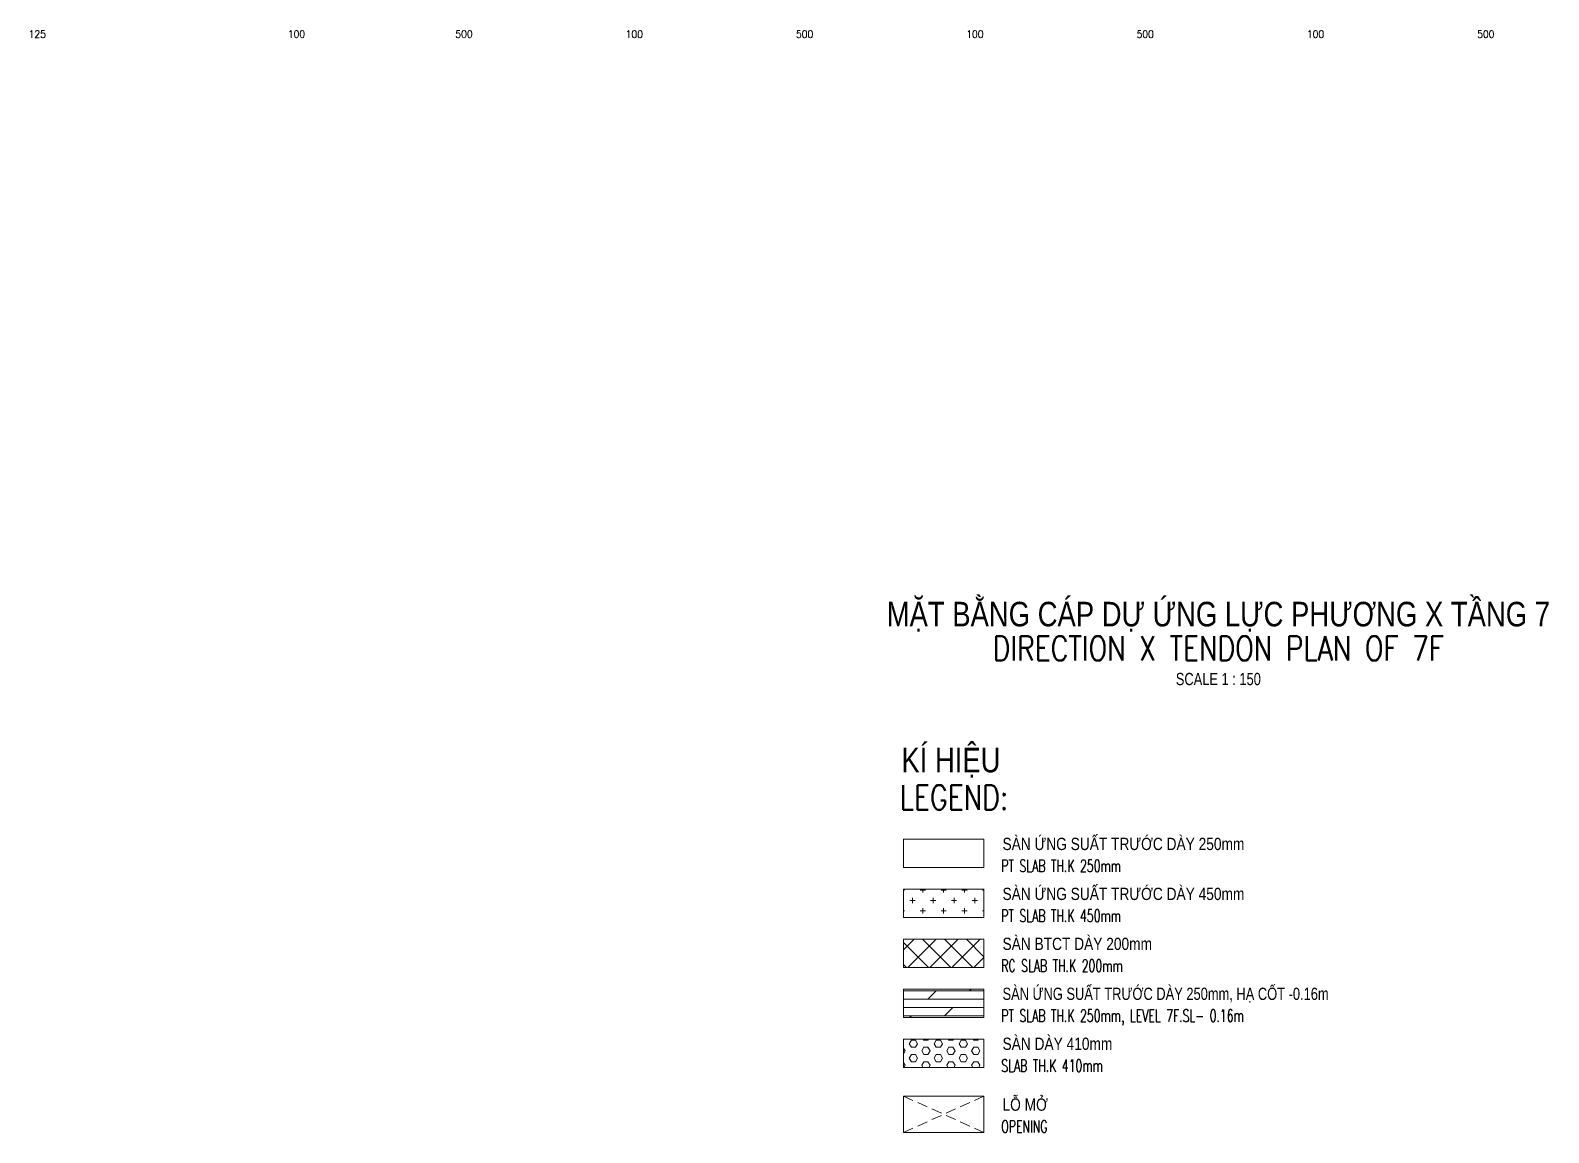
# Model space of a CAD drawing. Header units: millimetres. Extents: x 127300 to 589785, y -24728 to 44820.
# Drawn here: x 379410 to 425768, y -24728 to 8943 of the extents above; entities that cross this region are included whole.
import ezdxf
from ezdxf.enums import TextEntityAlignment as Align

# ---------------------------------------------------------------- set-up
doc = ezdxf.new("R2010")
doc.units = ezdxf.units.MM
doc.linetypes.add('DASHED2', pattern=[9.525, 6.35, -3.175])
doc.layers.add('Current_plane_Column', color=7, linetype='Continuous', true_color=0x4b00ff)
for name, color, linetype, lineweight in [('NDC_S_ANNO', 7, 'Continuous', 20), ('NDC_S_ENG TEXT', 2, 'Continuous', 20), ('NDC_S_ENG TITLE', 3, 'Continuous', 20), ('NDC_S_HATCH MATERIAL', 8, 'Continuous', 13), ('NDC_S_OPENING', 9, 'DASHED2', 13), ('NDC_S_SLAB', 2, 'Continuous', 20), ('NDC_S_TEXT SYMBOL', 7, 'Continuous', 20), ('NDC_S_VN TEXT', 7, 'Continuous', 20), ('NDC_S_VN TITLE', 6, 'Continuous', 35)]:
    doc.layers.add(name, color=color, linetype=linetype, lineweight=lineweight)
doc.styles.add('$0$NDC_EN TXT', font='romans.shx', dxfattribs={"width": 0.8})
doc.styles.add('NDC_ANNO', font='', dxfattribs={"width": 0.8})
doc.styles.add('NDC_EN TXT', font='romans.shx', dxfattribs={"width": 0.8})
doc.styles.add('NDC_VIE TXT', font='arial.ttf', dxfattribs={"width": 0.8})
doc.styles.get("Standard").update_dxf_attribs({"font": 'arial.ttf'})
doc.styles.get('NDC_ANNO').set_extended_font_data('Dotum')

# ---------------------------------------------------------------- blocks, each defined once
blk = doc.blocks.new('Drawing name_symbol')
at = {"layer": 'NDC_S_ENG TITLE', "style": 'NDC_EN TXT', "width": 0.8}
blk.add_attdef('SECTDET1', text='', height=5, dxfattribs=at).set_placement((0, 1.01), align=Align.CENTER)
at = {"layer": 'NDC_S_TEXT SYMBOL', "lineweight": 25, "style": 'NDC_ANNO', "width": 0.8}
blk.add_attdef('SSCALE', text='', height=2.5, dxfattribs=at).set_placement((0, -4), align=Align.CENTER)
at = {"layer": 'NDC_S_VN TITLE', "style": 'NDC_VIE TXT', "width": 0.8}
blk.add_attdef('SECTDET2', text='', height=5, dxfattribs=at).set_placement((0, 7.97), align=Align.CENTER)
blk = doc.blocks.new('TDX')
at = {"layer": 'NDC_S_ANNO', "linetype": 'Continuous', "char_height": 225, "attachment_point": 5, "line_spacing_factor": 0.75}
for s, insert in [('\\FSTANDARD.shx;125', (-2979, -670, 2900)), ('{\\Fstandard|c0;100}', (4935, -670, 2500)), ('\\FSTANDARD.shx;500', (20450, -673, 2900)), ('\\FSTANDARD.shx;100', (25650, -673, 2500)), ('\\FSTANDARD.shx;500', (30850, -673, 2900)), ('\\FSTANDARD.shx;100', (36050, -673, 2500))]:
    blk.add_mtext(s, dxfattribs=dict(at, insert=insert))
for s, insert, rotation in [('\\FSTANDARD.shx;500', (10050, -670, 2900), 359.9845), ('\\FSTANDARD.shx;100', (15250, -671, 2500), 359.9845), ('\\FSTANDARD.shx;500', (41250, -673, 2900), 0.0155)]:
    blk.add_mtext(s, dxfattribs=dict(at, insert=insert, rotation=rotation))

msp = doc.modelspace()

# ---------------------------------------------------------------- hatches: boundary and pattern name
at = {"layer": 'NDC_S_HATCH MATERIAL', "ltscale": 100}
h = msp.add_hatch(dxfattribs=at)
h.set_pattern_fill('CROSS', color=256, scale=50)
h.set_pattern_definition([(0, (202109.94, -9063), (317.5, 317.5), [158.75, -476.25]), (90, (202189.32, -9142.37), (-317.5, 317.5), [158.75, -476.25])])
h.paths.add_polyline_path([(406068, -17294), (406068, -18158), (408526, -18158), (408526, -17294)])
h = msp.add_hatch(dxfattribs=at)
h.set_pattern_fill('ANSI37', color=256, scale=150)
h.set_pattern_definition([(45, (210187.8, -14988.5), (-336.7596, 336.7596), []), (135, (210187.8, -14988.5), (-336.7596, -336.7596), [])])
h.paths.add_polyline_path([(406068, -18820), (406068, -19684), (408526, -19684), (408526, -18820)])
h = msp.add_hatch(dxfattribs=at)
h.set_pattern_fill('DOLMIT', color=256, scale=40)
h.set_pattern_definition([(0, (235620.95, 1196.28), (0, 254), []), (45, (235620.95, 1196.3), (-507.9997, 507.9997), [359.2102, -718.4205])])
h.paths.add_polyline_path([(408526, -20346), (406068, -20346), (406068, -21210), (408526, -21210)])
h = msp.add_hatch(dxfattribs=at)
h.set_pattern_fill('HEX', color=256, scale=40)
h.set_pattern_definition([(0, (235620.95, 1196.28), (0, 219.97045), [127, -254]), (120, (235620.95, 1196.28), (-190.5, -109.98523), [127, -254]), (60, (235747.95, 1196.28), (-190.5, 109.98523), [127, -254])])
h.paths.add_polyline_path([(408526, -21872), (406068, -21872), (406068, -22736), (408526, -22736)])

# ---------------------------------------------------------------- linework, layer by layer
at = {"layer": 'NDC_S_OPENING', "ltscale": 50}
for p, q in [((406068, -23613), (408526, -24721)), ((406068, -24721), (408526, -23613))]:
    msp.add_line(p, q, dxfattribs=at)
at = {"layer": 'NDC_S_SLAB'}
for points in [[(406068, -15768), (408526, -15768), (408526, -16632), (406068, -16632)], [(406068, -17294), (408526, -17294), (408526, -18158), (406068, -18158)], [(406068, -18820), (408526, -18820), (408526, -19684), (406068, -19684)], [(406068, -20346), (408526, -20346), (408526, -21210), (406068, -21210)], [(406068, -21872), (408526, -21872), (408526, -22736), (406068, -22736)], [(406068, -23613), (408526, -23613), (408526, -24721), (406068, -24721)]]:
    msp.add_lwpolyline(points, close=True, dxfattribs=at)

# ---------------------------------------------------------------- block references
at = {"layer": 'Current_plane_Column'}
msp.add_blockref('TDX', (382600, 9500), dxfattribs=at)
at = {"layer": 'NDC_S_ANNO', "xscale": 150, "yscale": 150, "zscale": 150}
msp.add_blockref('Drawing name_symbol', (415683, -10459), dxfattribs=at).add_auto_attribs({'SECTDET1': 'DIRECTION X TENDON PLAN OF 7F', 'SECTDET2': 'MẶT BẰNG CÁP DỰ ỨNG LỰC PHƯƠNG X TẦNG 7', 'SSCALE': 'SCALE 1 : 150'})

# ---------------------------------------------------------------- texts
at = {"layer": 'NDC_S_ENG TEXT', "style": '$0$NDC_EN TXT'}
for s, height, width, p in [('LEGEND:', 750, 0.8, (405953, -14863)), ('PT SLAB TH.K 250mm', 375, 0.65, (409055, -16765)), ('PT SLAB TH.K 450mm', 375, 0.65, (409055, -18291)), ('RC SLAB TH.K 200mm', 375, 0.65, (409055, -19817)), ('PT SLAB TH.K 250mm, LEVEL 7F.SL- 0.16m', 375, 0.65, (409055, -21343)), ('SLAB TH.K 410mm', 375, 0.65, (409055, -22869)), ('OPENING', 375, 0.65, (409055, -24728))]:
    msp.add_text(s, height=height, dxfattribs=dict(at, width=width)).set_placement(p)
at = {"layer": 'NDC_S_VN TEXT', "style": 'NDC_VIE TXT', "width": 0.8}
msp.add_text('KÍ HIỆU', height=750, dxfattribs=at).set_placement((406004, -12972), align=Align.TOP_LEFT)
at = {"layer": 'NDC_S_VN TEXT', "style": 'NDC_VIE TXT'}
for s, width, p in [('SÀN ỨNG SUẤT TRƯỚC DÀY 250mm', 0.8, (409093, -16096)), ('SÀN ỨNG SUẤT TRƯỚC DÀY 450mm', 0.8, (409093, -17622)), ('SÀN BTCT DÀY 200mm', 0.8, (409093, -19148)), ('SÀN ỨNG SUẤT TRƯỚC DÀY 250mm, HẠ CỐT -0.16m', 0.75, (409093, -20674)), ('SÀN DÀY 410mm', 0.8, (409093, -22200)), ('LỖ MỞ', 0.8, (409093, -24059))]:
    msp.add_text(s, height=375, dxfattribs=dict(at, width=width)).set_placement(p)

doc.saveas('drawing.dxf')
